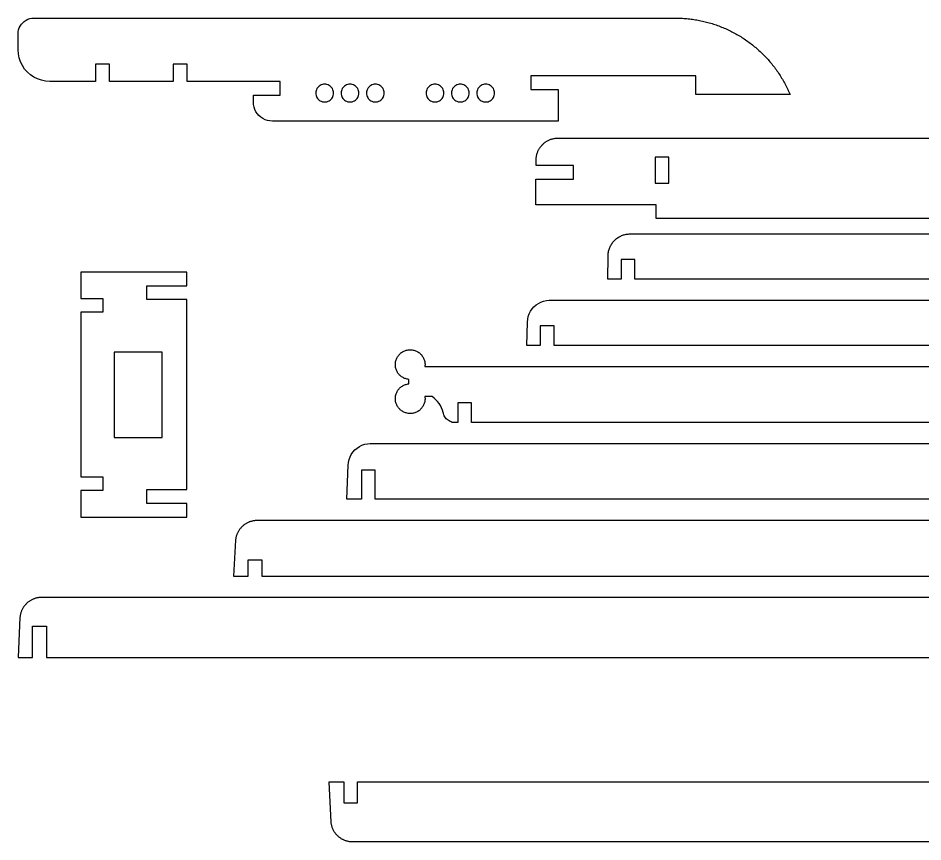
# Model space of a CAD drawing. Header units: millimetres. Extents: x -913 to 55, y -4 to 461.
# Drawn here: x -913.2 to -683.7, y -3.7 to 205.3 of the extents above; entities that cross this region are included whole.
import ezdxf

# ---------------------------------------------------------------- set-up
doc = ezdxf.new("R2010")
doc.units = ezdxf.units.MM
doc.header["$MEASUREMENT"] = 0
doc.layers.add('Inner_Cut', color=10, linetype='Continuous')

msp = doc.modelspace()

# ---------------------------------------------------------------- linework, layer by layer
for points in [[(-776.22, 179.16), (-848.69, 179.16), (-849.32, 179.2), (-849.94, 179.32), (-850.54, 179.52), (-851.1, 179.8), (-851.63, 180.15), (-852.1, 180.57), (-852.51, 181.04), (-852.86, 181.56), (-853.14, 182.13), (-853.34, 182.73), (-853.47, 183.34), (-853.51, 183.97), (-853.51, 185.73), (-846.7, 185.73), (-846.7, 189.23), (-870.34, 189.23), (-870.34, 193.64), (-873.84, 193.64), (-873.84, 189.23), (-890.02, 189.23), (-890.02, 193.64), (-893.52, 193.64), (-893.52, 189.23), (-905.16, 189.24), (-906.21, 189.31), (-907.24, 189.51), (-908.23, 189.85), (-909.17, 190.31), (-910.05, 190.9), (-910.84, 191.59), (-911.53, 192.38), (-912.11, 193.25), (-912.58, 194.2), (-912.92, 195.19), (-913.12, 196.22), (-913.19, 197.27), (-913.19, 201.29), (-913.16, 201.81), (-913.05, 202.32), (-912.88, 202.82), (-912.65, 203.29), (-912.36, 203.73), (-912.01, 204.13), (-911.62, 204.47), (-911.18, 204.76), (-910.71, 205), (-910.21, 205.16), (-909.7, 205.27), (-909.17, 205.3), (-746.49, 205.3), (-746.13, 205.3), (-745.76, 205.29), (-745.4, 205.28), (-745.04, 205.27), (-744.67, 205.25), (-744.31, 205.23), (-743.95, 205.2), (-743.59, 205.17), (-743.22, 205.13), (-742.86, 205.09), (-742.5, 205.05), (-742.14, 205), (-741.78, 204.95), (-741.42, 204.89), (-741.06, 204.83), (-740.71, 204.77), (-740.35, 204.7), (-739.99, 204.62), (-739.64, 204.55), (-739.28, 204.47), (-738.93, 204.38), (-738.58, 204.29), (-738.23, 204.2), (-737.88, 204.1), (-737.53, 204), (-737.18, 203.89), (-736.83, 203.78), (-736.49, 203.67), (-736.15, 203.55), (-735.8, 203.43), (-735.46, 203.31), (-735.12, 203.18), (-734.78, 203.04), (-734.45, 202.91), (-734.11, 202.77), (-733.78, 202.62), (-733.45, 202.47), (-733.12, 202.32), (-732.79, 202.16), (-732.46, 202), (-732.14, 201.84), (-731.82, 201.67), (-731.49, 201.5), (-731.18, 201.33), (-730.86, 201.15), (-730.55, 200.97), (-730.23, 200.78), (-729.92, 200.59), (-729.61, 200.4), (-729.31, 200.2), (-729.01, 200), (-728.7, 199.8), (-728.41, 199.59), (-728.11, 199.38), (-727.82, 199.17), (-727.52, 198.95), (-727.23, 198.73), (-726.95, 198.51), (-726.66, 198.28), (-726.38, 198.05), (-726.11, 197.81), (-725.83, 197.58), (-725.56, 197.34), (-725.29, 197.09), (-725.02, 196.85), (-724.75, 196.6), (-724.49, 196.35), (-724.23, 196.09), (-723.98, 195.83), (-723.73, 195.57), (-723.48, 195.31), (-723.23, 195.04), (-722.99, 194.77), (-722.75, 194.5), (-722.51, 194.22), (-722.28, 193.94), (-722.04, 193.66), (-721.82, 193.38), (-721.59, 193.09), (-721.37, 192.81), (-721.15, 192.51), (-720.94, 192.22), (-720.73, 191.93), (-720.52, 191.63), (-720.32, 191.33), (-720.12, 191.02), (-719.92, 190.72), (-719.73, 190.41), (-719.54, 190.1), (-719.35, 189.79), (-719.17, 189.47), (-718.99, 189.16), (-718.81, 188.84), (-718.64, 188.52), (-718.47, 188.2), (-718.31, 187.87), (-718.15, 187.55), (-717.99, 187.22), (-717.84, 186.89), (-717.69, 186.56), (-717.55, 186.22), (-717.41, 185.89), (-741.33, 185.89), (-741.33, 190.68), (-783.18, 190.68), (-783.18, 187.18), (-776.22, 187.18)], [(-897.25, 85.41), (-897.25, 78.69), (-870.41, 78.69), (-870.41, 82.18), (-880.5, 82.18), (-880.5, 85.68), (-870.41, 85.68), (-870.41, 133.89), (-880.5, 133.89), (-880.5, 137.39), (-870.41, 137.39), (-870.41, 140.88), (-897.25, 140.88), (-897.25, 134.16), (-891.73, 134.16), (-891.73, 130.66), (-897.25, 130.66), (-897.25, 88.91), (-891.73, 88.91), (-891.73, 85.41)]]:
    msp.add_lwpolyline(points, close=True)
for points in [[(-669.87, 154.47), (-751.38, 154.47), (-751.38, 157.93), (-781.88, 157.93), (-781.87, 164.43), (-772.36, 164.43), (-772.36, 167.93), (-781.82, 167.93), (-781.8, 169.17), (-781.8, 169.36), (-781.79, 169.54), (-781.78, 169.72), (-781.77, 169.91), (-781.74, 170.09), (-781.71, 170.27), (-781.68, 170.45), (-781.64, 170.63), (-781.59, 170.81), (-781.54, 170.99), (-781.48, 171.16), (-781.41, 171.33), (-781.34, 171.5), (-781.27, 171.67), (-781.19, 171.84), (-781.1, 172), (-781.01, 172.16), (-780.91, 172.32), (-780.81, 172.47), (-780.7, 172.62), (-780.59, 172.76), (-780.47, 172.91), (-780.35, 173.04), (-780.22, 173.18), (-780.09, 173.31), (-779.96, 173.43), (-779.82, 173.55), (-779.67, 173.67), (-779.53, 173.78), (-779.38, 173.89), (-779.22, 173.99), (-779.06, 174.08), (-778.9, 174.18), (-778.74, 174.26), (-778.57, 174.34), (-778.41, 174.41), (-778.24, 174.48), (-778.06, 174.55), (-777.89, 174.6), (-777.71, 174.65), (-777.53, 174.7), (-777.35, 174.74), (-777.17, 174.77), (-776.99, 174.8), (-776.81, 174.82), (-776.62, 174.84), (-776.44, 174.85), (-776.25, 174.85), (-461.54, 174.85)], [(-470.18, 139.09), (-756.74, 139.09), (-756.74, 144.08), (-760.24, 144.08), (-760.24, 139.09), (-763.65, 139.09), (-763.54, 144.94), (-763.54, 145.18), (-763.52, 145.42), (-763.5, 145.67), (-763.46, 145.91), (-763.42, 146.15), (-763.36, 146.38), (-763.3, 146.62), (-763.22, 146.85), (-763.13, 147.08), (-763.04, 147.3), (-762.93, 147.52), (-762.81, 147.73), (-762.69, 147.94), (-762.55, 148.14), (-762.41, 148.34), (-762.26, 148.53), (-762.1, 148.71), (-761.93, 148.89), (-761.76, 149.06), (-761.58, 149.22), (-761.39, 149.37), (-761.19, 149.52), (-760.99, 149.65), (-760.78, 149.78), (-760.57, 149.9), (-760.35, 150.01), (-760.13, 150.1), (-759.9, 150.19), (-759.67, 150.27), (-759.44, 150.34), (-759.2, 150.4), (-758.96, 150.45), (-758.72, 150.48), (-758.48, 150.51), (-758.24, 150.53), (-757.99, 150.53), (-463.13, 150.53)], [(-490.69, 122.26), (-777.26, 122.26), (-777.26, 127.25), (-780.76, 127.25), (-780.76, 122.26), (-784.16, 122.26), (-784.01, 128.18), (-783.95, 128.9), (-783.79, 129.6), (-783.55, 130.27), (-783.23, 130.91), (-782.83, 131.5), (-782.35, 132.04), (-781.81, 132.52), (-781.22, 132.92), (-780.58, 133.24), (-779.9, 133.48), (-779.2, 133.64), (-778.49, 133.7), (-483.65, 133.7)], [(-511.6, 102.73), (-798.17, 102.73), (-798.17, 107.73), (-801.67, 107.73), (-801.67, 102.73), (-803.07, 102.73), (-803.35, 102.83), (-803.63, 102.95), (-803.89, 103.1), (-804.13, 103.27), (-804.36, 103.46), (-804.58, 103.67), (-804.77, 103.9), (-804.94, 104.14), (-805.09, 104.4), (-805.22, 104.67), (-805.32, 104.95), (-805.4, 105.24), (-805.56, 105.84), (-805.79, 106.43), (-806.07, 107), (-806.4, 107.53), (-806.78, 108.03), (-807.21, 108.49), (-807.69, 108.9), (-808.2, 109.27), (-810.01, 109.27), (-809.99, 109.05), (-809.98, 108.83), (-809.98, 108.62), (-809.99, 108.4), (-810.02, 108.18), (-810.06, 107.96), (-810.11, 107.75), (-810.17, 107.54), (-810.25, 107.34), (-810.34, 107.14), (-810.44, 106.94), (-810.55, 106.75), (-810.67, 106.57), (-810.8, 106.4), (-810.94, 106.23), (-811.09, 106.07), (-811.25, 105.92), (-811.42, 105.78), (-811.59, 105.65), (-811.78, 105.53), (-811.97, 105.42), (-812.16, 105.33), (-812.36, 105.24), (-812.57, 105.17), (-812.78, 105.1), (-812.99, 105.05), (-813.21, 105.02), (-813.43, 104.99), (-813.64, 104.98), (-813.86, 104.98), (-814.08, 104.99), (-814.3, 105.02), (-814.51, 105.06), (-814.73, 105.11), (-814.94, 105.17), (-815.14, 105.25), (-815.34, 105.33), (-815.54, 105.43), (-815.73, 105.54), (-815.91, 105.66), (-816.08, 105.79), (-816.25, 105.93), (-816.41, 106.08), (-816.56, 106.24), (-816.7, 106.41), (-816.83, 106.59), (-816.95, 106.77), (-817.06, 106.96), (-817.16, 107.15), (-817.25, 107.35), (-817.32, 107.56), (-817.38, 107.77), (-817.43, 107.98), (-817.47, 108.2), (-817.5, 108.42), (-817.51, 108.63), (-817.51, 108.85), (-817.5, 109.07), (-817.47, 109.29), (-817.44, 109.5), (-817.39, 109.72), (-817.32, 109.93), (-817.25, 110.13), (-817.16, 110.33), (-817.07, 110.53), (-816.96, 110.72), (-816.84, 110.9), (-816.71, 111.08), (-816.57, 111.25), (-816.42, 111.4), (-816.26, 111.56), (-816.09, 111.7), (-815.92, 111.83), (-815.73, 111.95), (-815.55, 112.06), (-815.35, 112.16), (-815.15, 112.24), (-814.94, 112.32), (-814.74, 112.38), (-814.52, 112.44), (-814.31, 112.47), (-814.09, 112.5), (-814.09, 113.64), (-814.31, 113.67), (-814.52, 113.71), (-814.74, 113.76), (-814.94, 113.82), (-815.15, 113.9), (-815.35, 113.98), (-815.55, 114.08), (-815.73, 114.19), (-815.92, 114.31), (-816.09, 114.45), (-816.26, 114.59), (-816.42, 114.74), (-816.57, 114.9), (-816.71, 115.06), (-816.84, 115.24), (-816.96, 115.42), (-817.07, 115.61), (-817.16, 115.81), (-817.25, 116.01), (-817.32, 116.22), (-817.39, 116.43), (-817.44, 116.64), (-817.47, 116.85), (-817.5, 117.07), (-817.51, 117.29), (-817.51, 117.51), (-817.5, 117.73), (-817.47, 117.94), (-817.43, 118.16), (-817.38, 118.37), (-817.32, 118.58), (-817.25, 118.79), (-817.16, 118.99), (-817.06, 119.18), (-816.95, 119.37), (-816.83, 119.56), (-816.7, 119.73), (-816.56, 119.9), (-816.41, 120.06), (-816.25, 120.21), (-816.08, 120.35), (-815.91, 120.48), (-815.73, 120.6), (-815.54, 120.71), (-815.34, 120.81), (-815.14, 120.89), (-814.94, 120.97), (-814.73, 121.03), (-814.51, 121.08), (-814.3, 121.12), (-814.08, 121.15), (-813.86, 121.16), (-813.64, 121.16), (-813.43, 121.15), (-813.21, 121.12), (-812.99, 121.09), (-812.78, 121.04), (-812.57, 120.98), (-812.36, 120.9), (-812.16, 120.82), (-811.97, 120.72), (-811.78, 120.61), (-811.59, 120.49), (-811.42, 120.36), (-811.25, 120.22), (-811.09, 120.07), (-810.94, 119.91), (-810.8, 119.75), (-810.67, 119.57), (-810.55, 119.39), (-810.44, 119.2), (-810.34, 119), (-810.25, 118.8), (-810.17, 118.6), (-810.11, 118.39), (-810.06, 118.18), (-810.02, 117.96), (-809.99, 117.74), (-809.98, 117.53), (-809.98, 117.31), (-809.99, 117.09), (-810.01, 116.87), (-496.21, 116.87)], [(-536.06, 83.21), (-822.62, 83.21), (-822.62, 90.63), (-826.12, 90.63), (-826.12, 83.21), (-829.8, 83.21), (-829.46, 91.85), (-829.4, 92.57), (-829.25, 93.28), (-829.01, 93.96), (-828.68, 94.61), (-828.27, 95.2), (-827.78, 95.74), (-827.23, 96.22), (-826.63, 96.62), (-825.98, 96.93), (-825.29, 97.16), (-824.58, 97.3), (-823.86, 97.35), (-510.97, 97.35)], [(-530.38, 77.83), (-852.58, 77.83), (-852.75, 77.82), (-852.91, 77.82), (-853.08, 77.8), (-853.25, 77.79), (-853.42, 77.76), (-853.58, 77.73), (-853.75, 77.7), (-853.91, 77.66), (-854.08, 77.62), (-854.24, 77.57), (-854.4, 77.52), (-854.56, 77.46), (-854.71, 77.39), (-854.87, 77.33), (-855.02, 77.25), (-855.17, 77.18), (-855.32, 77.09), (-855.46, 77.01), (-855.6, 76.92), (-855.74, 76.82), (-855.88, 76.72), (-856.01, 76.62), (-856.14, 76.51), (-856.27, 76.4), (-856.39, 76.28), (-856.51, 76.16), (-856.63, 76.04), (-856.74, 75.92), (-856.85, 75.79), (-856.95, 75.65), (-857.05, 75.52), (-857.15, 75.38), (-857.24, 75.24), (-857.32, 75.09), (-857.41, 74.94), (-857.48, 74.79), (-857.56, 74.64), (-857.63, 74.49), (-857.69, 74.33), (-857.75, 74.17), (-857.8, 74.01), (-857.85, 73.85), (-857.9, 73.69), (-857.93, 73.52), (-857.97, 73.36), (-858, 73.19), (-858.02, 73.03), (-858.04, 72.86), (-858.52, 63.69), (-854.84, 63.69), (-854.84, 67.88), (-851.34, 67.88), (-851.34, 63.69), (-564.78, 63.69)], [(-563.55, 58.3), (-907.24, 58.3), (-907.41, 58.3), (-907.58, 58.29), (-907.75, 58.28), (-907.92, 58.26), (-908.09, 58.24), (-908.25, 58.21), (-908.42, 58.18), (-908.58, 58.14), (-908.74, 58.1), (-908.91, 58.05), (-909.07, 57.99), (-909.22, 57.94), (-909.38, 57.87), (-909.54, 57.8), (-909.69, 57.73), (-909.84, 57.65), (-909.98, 57.57), (-910.13, 57.49), (-910.27, 57.39), (-910.41, 57.3), (-910.55, 57.2), (-910.68, 57.1), (-910.81, 56.99), (-910.94, 56.88), (-911.06, 56.76), (-911.18, 56.64), (-911.3, 56.52), (-911.41, 56.39), (-911.51, 56.26), (-911.62, 56.13), (-911.72, 55.99), (-911.81, 55.85), (-911.91, 55.71), (-911.99, 55.57), (-912.07, 55.42), (-912.15, 55.27), (-912.23, 55.12), (-912.29, 54.96), (-912.36, 54.81), (-912.42, 54.65), (-912.47, 54.49), (-912.52, 54.33), (-912.56, 54.17), (-912.6, 54), (-912.64, 53.84), (-912.66, 53.67), (-912.69, 53.5), (-912.71, 53.34), (-913.19, 43.09), (-909.51, 43.09), (-909.51, 51.05), (-906.01, 51.05), (-906.01, 43.09), (-619.45, 43.09)], [(-446.18, -3.71), (-828.34, -3.71), (-828.51, -3.71), (-828.68, -3.7), (-828.84, -3.69), (-829.01, -3.67), (-829.18, -3.65), (-829.35, -3.62), (-829.51, -3.58), (-829.68, -3.54), (-829.84, -3.5), (-830, -3.45), (-830.16, -3.4), (-830.32, -3.34), (-830.47, -3.28), (-830.63, -3.21), (-830.78, -3.14), (-830.93, -3.06), (-831.08, -2.98), (-831.22, -2.89), (-831.37, -2.8), (-831.51, -2.7), (-831.64, -2.6), (-831.77, -2.5), (-831.9, -2.39), (-832.03, -2.28), (-832.15, -2.17), (-832.27, -2.05), (-832.39, -1.92), (-832.5, -1.8), (-832.61, -1.67), (-832.71, -1.54), (-832.81, -1.4), (-832.91, -1.26), (-833, -1.12), (-833.09, -0.97), (-833.17, -0.83), (-833.25, -0.68), (-833.32, -0.52), (-833.39, -0.37), (-833.45, -0.21), (-833.51, -0.06), (-833.56, 0.1), (-833.61, 0.27), (-833.66, 0.43), (-833.7, 0.59), (-833.73, 0.76), (-833.76, 0.92), (-833.78, 1.09), (-833.8, 1.26), (-834.28, 11.5), (-830.61, 11.5), (-830.61, 6.24), (-827.11, 6.24), (-827.11, 11.5), (-540.54, 11.5)]]:
    msp.add_lwpolyline(points)
at = {"layer": 'Inner_Cut'}
for points in [[(-834.85, 184.09), (-834.57, 184.19), (-834.31, 184.32), (-834.06, 184.48), (-833.84, 184.68), (-833.65, 184.9), (-833.48, 185.14), (-833.35, 185.41), (-833.26, 185.69), (-833.2, 185.98), (-833.18, 186.27), (-833.2, 186.56), (-833.26, 186.85), (-833.35, 187.13), (-833.48, 187.4), (-833.65, 187.64), (-833.84, 187.86), (-834.06, 188.06), (-834.31, 188.22), (-834.57, 188.35), (-834.85, 188.45), (-835.14, 188.5), (-835.43, 188.52), (-835.73, 188.5), (-836.02, 188.45), (-836.3, 188.35), (-836.56, 188.22), (-836.81, 188.06), (-837.03, 187.86), (-837.22, 187.64), (-837.39, 187.4), (-837.52, 187.13), (-837.61, 186.85), (-837.67, 186.56), (-837.69, 186.27), (-837.67, 185.98), (-837.61, 185.69), (-837.52, 185.41), (-837.39, 185.14), (-837.22, 184.9), (-837.03, 184.68), (-836.81, 184.48), (-836.56, 184.32), (-836.3, 184.19), (-836.02, 184.09), (-835.73, 184.03), (-835.43, 184.02), (-835.14, 184.03)], [(-829.3, 188.5), (-829.59, 188.45), (-829.87, 188.35), (-830.13, 188.22), (-830.38, 188.06), (-830.6, 187.86), (-830.8, 187.64), (-830.96, 187.4), (-831.09, 187.13), (-831.19, 186.85), (-831.24, 186.56), (-831.26, 186.27), (-831.24, 185.98), (-831.19, 185.69), (-831.09, 185.41), (-830.96, 185.14), (-830.8, 184.9), (-830.6, 184.68), (-830.38, 184.48), (-830.13, 184.32), (-829.87, 184.19), (-829.59, 184.09), (-829.3, 184.03), (-829.01, 184.02), (-828.71, 184.03), (-828.42, 184.09), (-828.15, 184.19), (-827.88, 184.32), (-827.64, 184.48), (-827.41, 184.68), (-827.22, 184.9), (-827.06, 185.14), (-826.93, 185.41), (-826.83, 185.69), (-826.77, 185.98), (-826.75, 186.27), (-826.77, 186.56), (-826.83, 186.85), (-826.93, 187.13), (-827.06, 187.4), (-827.22, 187.64), (-827.41, 187.86), (-827.64, 188.06), (-827.88, 188.22), (-828.15, 188.35), (-828.42, 188.45), (-828.71, 188.5), (-829.01, 188.52)], [(-820.99, 187.86), (-821.21, 188.06), (-821.45, 188.22), (-821.72, 188.35), (-822, 188.45), (-822.29, 188.5), (-822.58, 188.52), (-822.88, 188.5), (-823.16, 188.45), (-823.44, 188.35), (-823.71, 188.22), (-823.95, 188.06), (-824.18, 187.86), (-824.37, 187.64), (-824.53, 187.4), (-824.66, 187.13), (-824.76, 186.85), (-824.82, 186.56), (-824.84, 186.27), (-824.82, 185.98), (-824.76, 185.69), (-824.66, 185.41), (-824.53, 185.14), (-824.37, 184.9), (-824.18, 184.68), (-823.95, 184.48), (-823.71, 184.32), (-823.44, 184.19), (-823.16, 184.09), (-822.88, 184.03), (-822.58, 184.02), (-822.29, 184.03), (-822, 184.09), (-821.72, 184.19), (-821.45, 184.32), (-821.21, 184.48), (-820.99, 184.68), (-820.79, 184.9), (-820.63, 185.14), (-820.5, 185.41), (-820.4, 185.69), (-820.35, 185.98), (-820.33, 186.27), (-820.35, 186.56), (-820.4, 186.85), (-820.5, 187.13), (-820.63, 187.4), (-820.79, 187.64)], [(-805.2, 186.27), (-805.22, 186.56), (-805.27, 186.85), (-805.37, 187.13), (-805.5, 187.4), (-805.66, 187.64), (-805.86, 187.86), (-806.08, 188.06), (-806.32, 188.22), (-806.59, 188.35), (-806.87, 188.45), (-807.16, 188.5), (-807.45, 188.52), (-807.75, 188.5), (-808.03, 188.45), (-808.31, 188.35), (-808.58, 188.22), (-808.82, 188.06), (-809.05, 187.86), (-809.24, 187.64), (-809.4, 187.4), (-809.53, 187.13), (-809.63, 186.85), (-809.69, 186.56), (-809.71, 186.27), (-809.69, 185.98), (-809.63, 185.69), (-809.53, 185.41), (-809.4, 185.14), (-809.24, 184.9), (-809.05, 184.68), (-808.82, 184.48), (-808.58, 184.32), (-808.31, 184.19), (-808.03, 184.09), (-807.75, 184.03), (-807.45, 184.02), (-807.16, 184.03), (-806.87, 184.09), (-806.59, 184.19), (-806.32, 184.32), (-806.08, 184.48), (-805.86, 184.68), (-805.66, 184.9), (-805.5, 185.14), (-805.37, 185.41), (-805.27, 185.69), (-805.22, 185.98)], [(-800.44, 184.09), (-800.16, 184.19), (-799.9, 184.32), (-799.65, 184.48), (-799.43, 184.68), (-799.24, 184.9), (-799.07, 185.14), (-798.94, 185.41), (-798.85, 185.69), (-798.79, 185.98), (-798.77, 186.27), (-798.79, 186.56), (-798.85, 186.85), (-798.94, 187.13), (-799.07, 187.4), (-799.24, 187.64), (-799.43, 187.86), (-799.65, 188.06), (-799.9, 188.22), (-800.16, 188.35), (-800.44, 188.45), (-800.73, 188.5), (-801.02, 188.52), (-801.32, 188.5), (-801.61, 188.45), (-801.89, 188.35), (-802.15, 188.22), (-802.4, 188.06), (-802.62, 187.86), (-802.81, 187.64), (-802.98, 187.4), (-803.11, 187.13), (-803.2, 186.85), (-803.26, 186.56), (-803.28, 186.27), (-803.26, 185.98), (-803.2, 185.69), (-803.11, 185.41), (-802.98, 185.14), (-802.81, 184.9), (-802.62, 184.68), (-802.4, 184.48), (-802.15, 184.32), (-801.89, 184.19), (-801.61, 184.09), (-801.32, 184.03), (-801.02, 184.02), (-800.73, 184.03)], [(-792.34, 186.27), (-792.36, 186.56), (-792.42, 186.85), (-792.51, 187.13), (-792.65, 187.4), (-792.81, 187.64), (-793, 187.86), (-793.23, 188.06), (-793.47, 188.22), (-793.74, 188.35), (-794.01, 188.45), (-794.3, 188.5), (-794.6, 188.52), (-794.89, 188.5), (-795.18, 188.45), (-795.46, 188.35), (-795.72, 188.22), (-795.97, 188.06), (-796.19, 187.86), (-796.39, 187.64), (-796.55, 187.4), (-796.68, 187.13), (-796.78, 186.85), (-796.83, 186.56), (-796.85, 186.27), (-796.83, 185.98), (-796.78, 185.69), (-796.68, 185.41), (-796.55, 185.14), (-796.39, 184.9), (-796.19, 184.68), (-795.97, 184.48), (-795.72, 184.32), (-795.46, 184.19), (-795.18, 184.09), (-794.89, 184.03), (-794.6, 184.02), (-794.3, 184.03), (-794.01, 184.09), (-793.74, 184.19), (-793.47, 184.32), (-793.23, 184.48), (-793, 184.68), (-792.81, 184.9), (-792.65, 185.14), (-792.51, 185.41), (-792.42, 185.69), (-792.36, 185.98)], [(-748.15, 170.02), (-751.65, 170.02), (-751.65, 163.4), (-748.15, 163.4)], [(-876.69, 98.92), (-876.69, 120.57), (-888.84, 120.57), (-888.84, 98.92)]]:
    msp.add_lwpolyline(points, close=True, dxfattribs=at)

doc.saveas('drawing.dxf')
